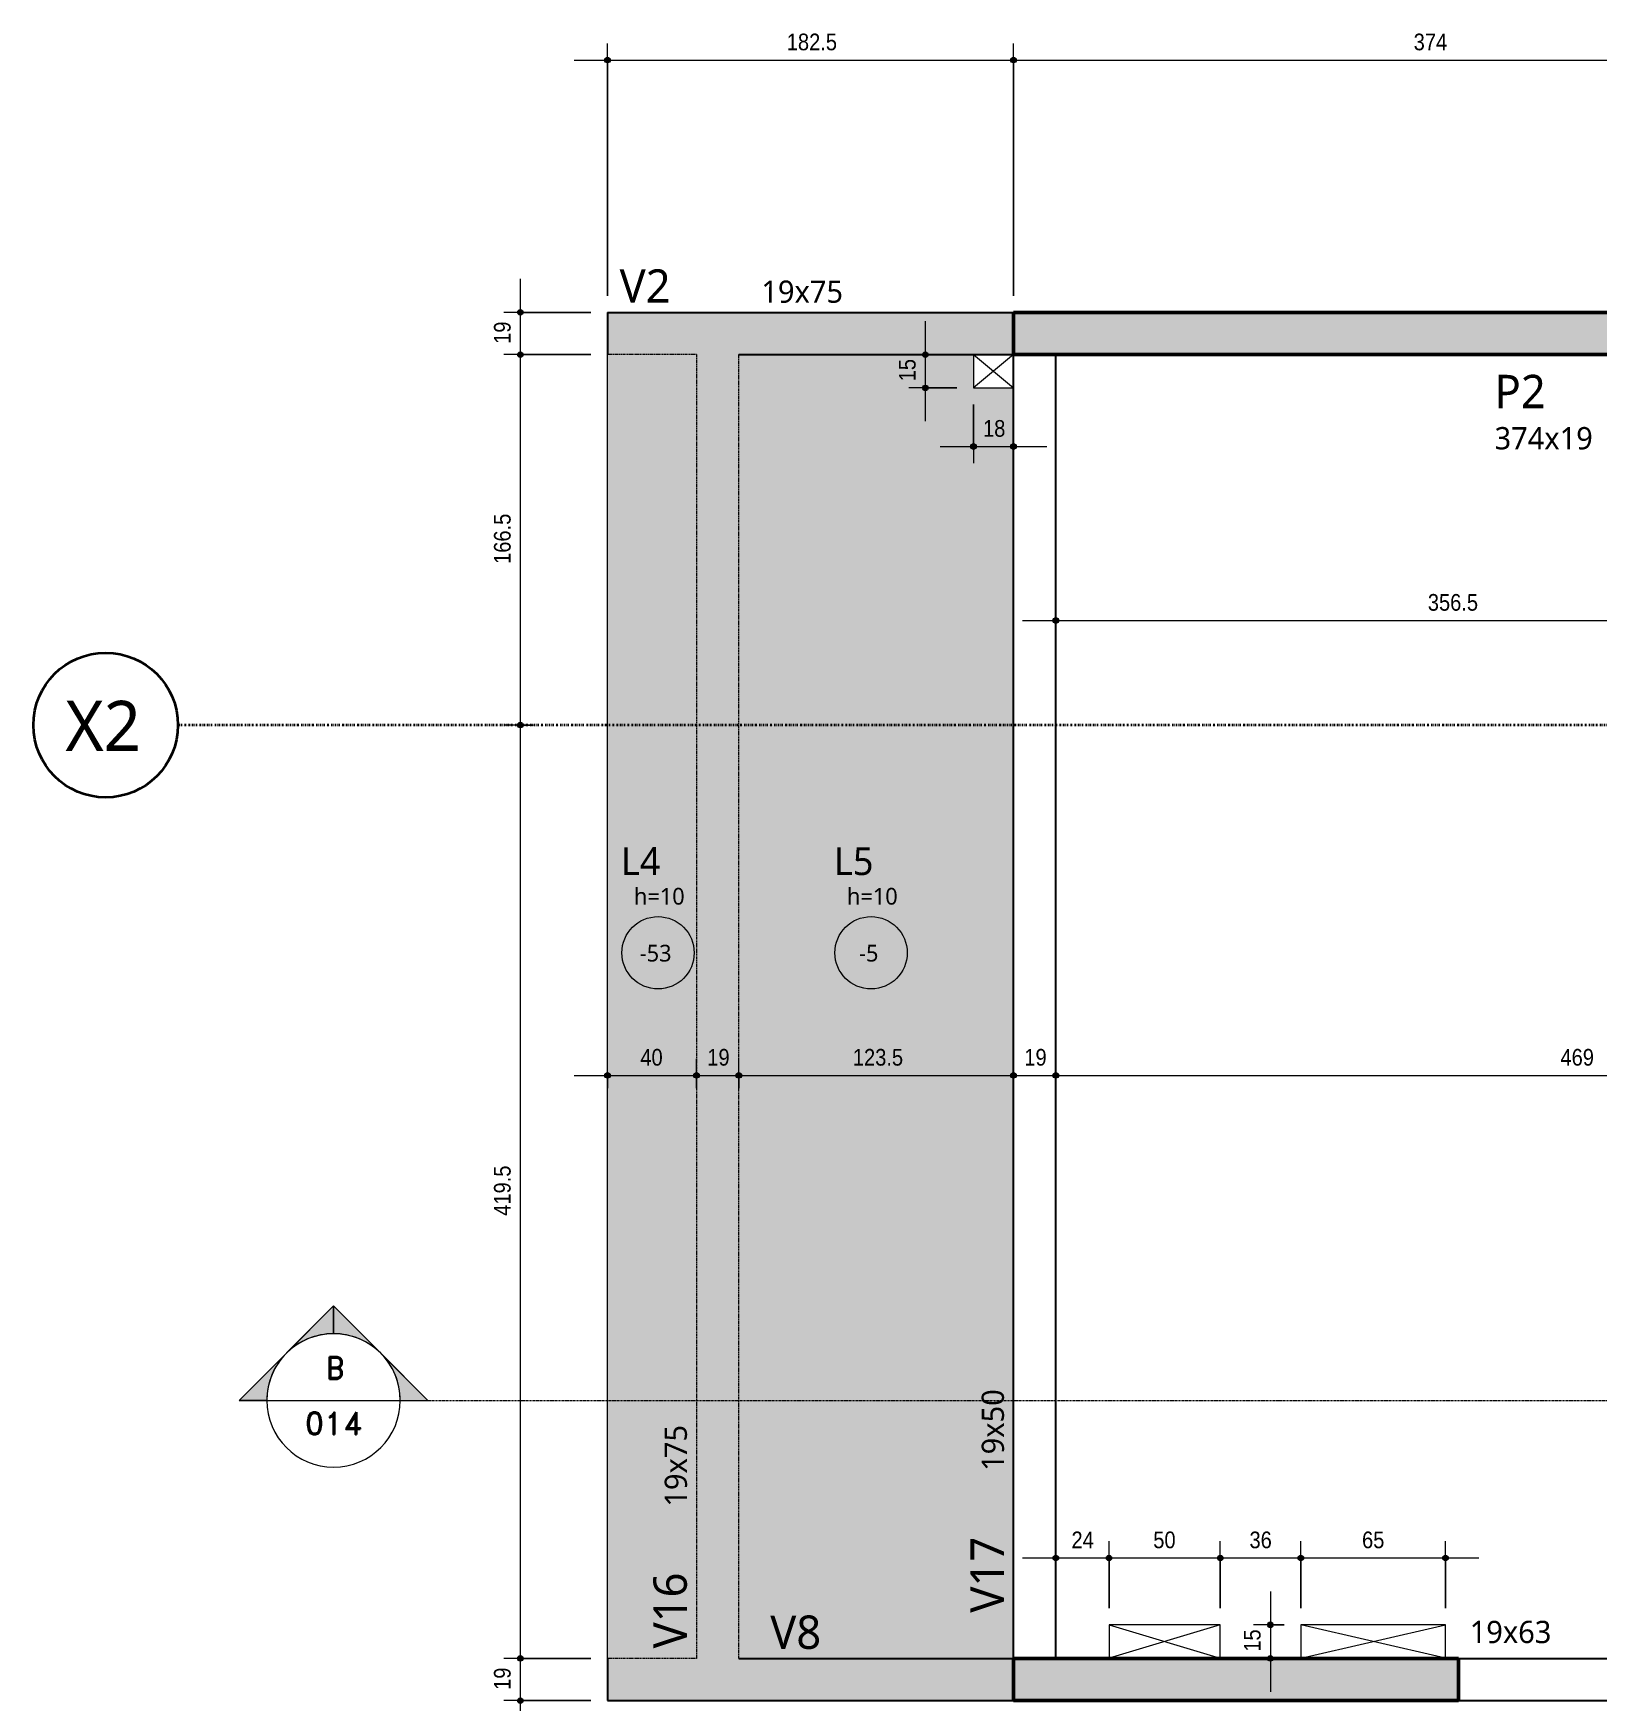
# Model space of a CAD drawing. Header units: centimetres. Extents: x -1475 to 26035, y -1239 to 84208.
# Drawn here: x 2349 to 3052, y -215 to 535 of the extents above; entities that cross this region are included whole.
import ezdxf

# ---------------------------------------------------------------- set-up
doc = ezdxf.new("R2010")
doc.units = ezdxf.units.CM
for name, pattern in [('Centro de 6 mm', [1.32, 0.6, -0.24, 0.24, -0.24]), ('Dash dot', [1.5875, 0.635, -0.47625, 0, -0.47625]), ('Hidden', [0.714375, 0.47625, -0.238125])]:
    doc.linetypes.add(name, pattern=pattern)
for name, color, linetype, lineweight in [('A-ANNO-DIMS', 7, 'Continuous', 9), ('A-ANNO-DIMS-50', 7, 'Continuous', 9), ('A-DETL', 7, 'Hidden', 18), ('A-FLOR', 7, 'Continuous', 9), ('A-FLOR-IDEN', 7, 'Continuous', 9), ('G-ANNO-SYMB', 7, 'Continuous', 9), ('S-BEAM', 7, 'Continuous', 9), ('S-BEAM-IDEN', 7, 'Continuous', 9), ('S-COLS', 7, 'Continuous', 9), ('S-COLS-IDEN', 7, 'Continuous', 9), ('S-GRID', 7, 'Continuous', 9), ('S-GRID-IDEN', 7, 'Continuous', 9)]:
    doc.layers.add(name, color=color, linetype=linetype, lineweight=lineweight)
doc.styles.add('Fira Sans', font='', dxfattribs={"width": 0.9, "height": 7.5})
doc.styles.add('Gadugi', font='gadugi.ttf', dxfattribs={"height": 15})
doc.styles.add('Gadugi_1', font='gadugi.ttf', dxfattribs={"height": 10})
doc.styles.add('Gadugi_3', font='gadugi.ttf', dxfattribs={"height": 7.5})
doc.styles.add('Gadugi_4', font='gadugi.ttf', dxfattribs={"height": 12.5})
doc.styles.add('Gadugi_5', font='gadugi.ttf', dxfattribs={"height": 22.5})
doc.styles.add('RomanD', font='romand__.ttf', dxfattribs={"height": 10})
doc.styles.get('Fira Sans').set_extended_font_data('Fira Sans')
doc.dimstyles.new('PED_R80_1_5mm_ACIMA_As_ESQ__R00', dxfattribs={"dimscale": 30.48, "dimtxt": 10.229846, "dimasz": 0.328084, "dimexe": 0.246063, "dimexo": 0.246063, "dimgap": 0.049213, "dimtad": 1, "dimdec": 1, "dimrnd": 0.5, "dimdsep": 46, "dimtxsty": 'Fira Sans', "dimblk1": 'DOTSMALL', "dimblk2": 'DOTSMALL', "dimsah": 1, "dimcen": 0.09, "dimdle": 0.492126, "dimazin": 0, "dimtfac": 1, "dimtdec": 4, "dimtix": 1, "dimtmove": 0, "dimatfit": 3, "dimfxl": 1, "dimtvp": 1, "dimtolj": 1, "dimtzin": 0, "dimarcsym": 2})

# ---------------------------------------------------------------- blocks, each defined once
blk = doc.blocks.new('PED_TAG_LAJE_R01 - TÍTULO_ESPESSURA_REBAIXO-2413107-PL200 - FORMA DO DUPLEX INFERIOR')
at = {"layer": 'A-FLOR-IDEN'}
blk.add_circle((-0.046, -0.667), 0.325, dxfattribs=at)
blk = doc.blocks.new('Corte - M_Cabeça do corte - Preenchida-2060824-PL200 - FORMA DO DUPLEX INFERIOR')
at = {"layer": 'G-ANNO-SYMB'}
h = blk.add_hatch(color=256, dxfattribs=at)
edge = h.paths.add_edge_path(flags=0)
edge.add_line((-0.6, 0.849), (-0.6, 0.6))
edge.add_arc((-0.6, 0), 0.6, 90, 135)
edge.add_line((-1.024, 0.424), (-0.6, 0.849))
h = blk.add_hatch(color=256, dxfattribs=at)
edge = h.paths.add_edge_path(flags=0)
edge.add_line((-0.6, 0.849), (-0.176, 0.424))
edge.add_arc((-0.6, 0), 0.6, 45, 90)
edge.add_line((-0.6, 0.6), (-0.6, 0.849))
h = blk.add_hatch(color=256, dxfattribs=at)
edge = h.paths.add_edge_path(flags=0)
edge.add_line((-1.449, 0), (-1.024, 0.424))
edge.add_arc((-0.6, 0), 0.6, 135, 180)
edge.add_line((-1.2, 0), (-1.449, 0))
h = blk.add_hatch(color=256, dxfattribs=at)
edge = h.paths.add_edge_path(flags=0)
edge.add_line((0.249, 0), (0, 0))
edge.add_arc((-0.6, 0), 0.6, 360, 405)
edge.add_line((-0.176, 0.424), (0.249, 0))
for p, q in [((-0.6, 0.849), (-1.449, 0)), ((-0.6, 0.849), (-1.024, 0.424)), ((-0.6, 0.849), (0.249, 0)), ((-0.6, 0.6), (-0.6, 0.849)), ((-0.6, 0.849), (-0.6, 0.6)), ((-0.176, 0.424), (-0.6, 0.849)), ((-1.024, 0.424), (-1.449, 0)), ((0.249, 0), (-0.176, 0.424)), ((-1.449, 0), (-1.2, 0)), ((0, 0), (0.249, 0)), ((-1.2, 0), (-1.449, 0)), ((0, 0), (0.249, 0))]:
    blk.add_line(p, q, dxfattribs=at)
for start, end in [(360, 180), (90, 135), (45, 90), (135, 180), (360, 45), (180, 360)]:
    blk.add_arc((-0.6, 0), 0.6, start, end, dxfattribs=at)
blk = doc.blocks.new('Eixo - X2-2173052-PL200 - FORMA DO DUPLEX INFERIOR')
at = {"layer": 'S-GRID-IDEN', "color": 114, "lineweight": 35, "true_color": 0x00b050}
blk.add_circle((0, 0), 0.65, dxfattribs=at)
blk = doc.blocks.new('DIMBLOCK12-PL200 - FORMA DO DUPLEX INFERIOR')
at = {"layer": 'A-ANNO-DIMS-50', "true_color": 0x000032}
h = blk.add_hatch(color=178, dxfattribs=at)
edge = h.paths.add_edge_path(flags=0)
edge.add_arc((2568.16, -195.75), 1.25, 0, 360)
h = blk.add_hatch(color=178, dxfattribs=at)
edge = h.paths.add_edge_path(flags=0)
edge.add_arc((2568.16, -214.75), 1.25, 0, 360)
at = {"layer": 'A-ANNO-DIMS-50', "color": 178, "true_color": 0x000032}
for p, q in [((2599.83, -195.75), (2560.66, -195.75)), ((2568.16, -229.75), (2568.16, -195.75)), ((2568.16, -195.75), (2599.83, -195.75)), ((2599.83, -214.75), (2560.66, -214.75)), ((2568.16, -214.75), (2599.83, -214.75))]:
    blk.add_line(p, q, dxfattribs=at)
for centre in [(2568.16, -195.75), (2568.16, -214.75)]:
    blk.add_circle(centre, 1.25, dxfattribs=at)
at = {"layer": 'A-ANNO-DIMS-50', "color": 0, "insert": (2556.28, -209.91), "char_height": 7.5, "width": 11.1741, "attachment_point": 1, "rotation": 90, "line_spacing_factor": 1.049215, "style": 'Fira Sans'}
blk.add_mtext('19', dxfattribs=at)
blk = doc.blocks.new('_DotSmall')
at = {"color": 0, "linetype": 'ByBlock', "const_width": 0.5}
blk.add_lwpolyline([(-0.0625, 0, 1), (0.0625, 0, 1)], format="xyb", close=True, dxfattribs=at)
blk = doc.blocks.new('DIMBLOCK13-PL200 - FORMA DO DUPLEX INFERIOR')
at = {"layer": 'A-ANNO-DIMS-50', "true_color": 0x000032}
h = blk.add_hatch(color=178, dxfattribs=at)
edge = h.paths.add_edge_path(flags=0)
edge.add_arc((2568.16, 223.75), 1.25, 0, 360)
h = blk.add_hatch(color=178, dxfattribs=at)
edge = h.paths.add_edge_path(flags=0)
edge.add_arc((2568.16, -195.75), 1.25, 0, 360)
at = {"layer": 'A-ANNO-DIMS-50', "color": 178, "true_color": 0x000032}
for p, q in [((2573.9, 223.75), (2560.66, 223.75)), ((2568.16, -195.75), (2568.16, 223.75)), ((2568.16, 223.75), (2573.9, 223.75)), ((2599.83, -195.75), (2560.66, -195.75)), ((2568.16, -195.75), (2599.83, -195.75))]:
    blk.add_line(p, q, dxfattribs=at)
for centre in [(2568.16, 223.75), (2568.16, -195.75)]:
    blk.add_circle(centre, 1.25, dxfattribs=at)
at = {"layer": 'A-ANNO-DIMS-50', "color": 0, "insert": (2556.28, 3.18), "char_height": 7.5, "width": 25.9681, "attachment_point": 1, "rotation": 90, "line_spacing_factor": 1.049215, "style": 'Fira Sans'}
blk.add_mtext('419.5', dxfattribs=at)
blk = doc.blocks.new('DIMBLOCK14-PL200 - FORMA DO DUPLEX INFERIOR')
at = {"layer": 'A-ANNO-DIMS-50', "true_color": 0x000032}
h = blk.add_hatch(color=178, dxfattribs=at)
edge = h.paths.add_edge_path(flags=0)
edge.add_arc((2568.16, 390.25), 1.25, 0, 360)
h = blk.add_hatch(color=178, dxfattribs=at)
edge = h.paths.add_edge_path(flags=0)
edge.add_arc((2568.16, 223.75), 1.25, 0, 360)
at = {"layer": 'A-ANNO-DIMS-50', "color": 178, "true_color": 0x000032}
for p, q in [((2599.83, 390.25), (2560.66, 390.25)), ((2568.16, 223.75), (2568.16, 390.25)), ((2568.16, 390.25), (2599.83, 390.25)), ((2573.9, 223.75), (2560.66, 223.75)), ((2568.16, 223.75), (2573.9, 223.75))]:
    blk.add_line(p, q, dxfattribs=at)
for centre in [(2568.16, 390.25), (2568.16, 223.75)]:
    blk.add_circle(centre, 1.25, dxfattribs=at)
at = {"layer": 'A-ANNO-DIMS-50', "color": 0, "insert": (2556.28, 296.18), "char_height": 7.5, "width": 25.9681, "attachment_point": 1, "rotation": 90, "line_spacing_factor": 1.049215, "style": 'Fira Sans'}
blk.add_mtext('166.5', dxfattribs=at)
blk = doc.blocks.new('DIMBLOCK15-PL200 - FORMA DO DUPLEX INFERIOR')
at = {"layer": 'A-ANNO-DIMS-50', "true_color": 0x000032}
h = blk.add_hatch(color=178, dxfattribs=at)
edge = h.paths.add_edge_path(flags=0)
edge.add_arc((2568.16, 409.25), 1.25, 0, 360)
h = blk.add_hatch(color=178, dxfattribs=at)
edge = h.paths.add_edge_path(flags=0)
edge.add_arc((2568.16, 390.25), 1.25, 0, 360)
at = {"layer": 'A-ANNO-DIMS-50', "color": 178, "true_color": 0x000032}
for p, q in [((2568.16, 390.25), (2568.16, 424.25)), ((2599.83, 409.25), (2560.66, 409.25)), ((2568.16, 409.25), (2599.83, 409.25)), ((2599.83, 390.25), (2560.66, 390.25)), ((2568.16, 390.25), (2599.83, 390.25))]:
    blk.add_line(p, q, dxfattribs=at)
for centre in [(2568.16, 409.25), (2568.16, 390.25)]:
    blk.add_circle(centre, 1.25, dxfattribs=at)
at = {"layer": 'A-ANNO-DIMS-50', "color": 0, "insert": (2556.28, 395.09), "char_height": 7.5, "width": 11.1741, "attachment_point": 1, "rotation": 90, "line_spacing_factor": 1.049215, "style": 'Fira Sans'}
blk.add_mtext('19', dxfattribs=at)
blk = doc.blocks.new('DIMBLOCK106-PL200 - FORMA DO DUPLEX INFERIOR')
at = {"layer": 'A-ANNO-DIMS-50', "true_color": 0x000032}
h = blk.add_hatch(color=178, dxfattribs=at)
edge = h.paths.add_edge_path(flags=0)
edge.add_arc((2607.33, 66.3), 1.25, 0, 360)
h = blk.add_hatch(color=178, dxfattribs=at)
edge = h.paths.add_edge_path(flags=0)
edge.add_arc((2647.33, 66.3), 1.25, 0, 360)
at = {"layer": 'A-ANNO-DIMS-50', "color": 178, "true_color": 0x000032}
for p, q in [((2607.33, 60.56), (2607.33, 73.8)), ((2647.33, 60.56), (2647.33, 73.8)), ((2592.33, 66.3), (2647.33, 66.3)), ((2607.33, 66.3), (2607.33, 60.56)), ((2647.33, 66.3), (2647.33, 60.56))]:
    blk.add_line(p, q, dxfattribs=at)
for centre in [(2607.33, 66.3), (2647.33, 66.3)]:
    blk.add_circle(centre, 1.25, dxfattribs=at)
at = {"layer": 'A-ANNO-DIMS-50', "color": 0, "insert": (2622.08, 78.18), "char_height": 7.5, "width": 12.5906, "attachment_point": 1, "line_spacing_factor": 1.049215, "style": 'Fira Sans'}
blk.add_mtext('40', dxfattribs=at)
blk = doc.blocks.new('DIMBLOCK107-PL200 - FORMA DO DUPLEX INFERIOR')
at = {"layer": 'A-ANNO-DIMS-50', "true_color": 0x000032}
h = blk.add_hatch(color=178, dxfattribs=at)
edge = h.paths.add_edge_path(flags=0)
edge.add_arc((2647.33, 66.3), 1.25, 0, 360)
h = blk.add_hatch(color=178, dxfattribs=at)
edge = h.paths.add_edge_path(flags=0)
edge.add_arc((2666.33, 66.3), 1.25, 0, 360)
at = {"layer": 'A-ANNO-DIMS-50', "color": 178, "true_color": 0x000032}
for p, q in [((2647.33, 60.56), (2647.33, 73.8)), ((2666.33, 60.56), (2666.33, 73.8)), ((2647.33, 66.3), (2666.33, 66.3)), ((2647.33, 66.3), (2647.33, 60.56)), ((2666.33, 66.3), (2666.33, 60.56))]:
    blk.add_line(p, q, dxfattribs=at)
for centre in [(2647.33, 66.3), (2666.33, 66.3)]:
    blk.add_circle(centre, 1.25, dxfattribs=at)
at = {"layer": 'A-ANNO-DIMS-50', "color": 0, "insert": (2652.17, 78.18), "char_height": 7.5, "width": 11.1741, "attachment_point": 1, "line_spacing_factor": 1.049215, "style": 'Fira Sans'}
blk.add_mtext('19', dxfattribs=at)
blk = doc.blocks.new('DIMBLOCK108-PL200 - FORMA DO DUPLEX INFERIOR')
at = {"layer": 'A-ANNO-DIMS-50', "true_color": 0x000032}
h = blk.add_hatch(color=178, dxfattribs=at)
edge = h.paths.add_edge_path(flags=0)
edge.add_arc((2666.33, 66.3), 1.25, 0, 360)
h = blk.add_hatch(color=178, dxfattribs=at)
edge = h.paths.add_edge_path(flags=0)
edge.add_arc((2789.83, 66.3), 1.25, 0, 360)
at = {"layer": 'A-ANNO-DIMS-50', "color": 178, "true_color": 0x000032}
for p, q in [((2666.33, 60.56), (2666.33, 73.8)), ((2789.83, 60.56), (2789.83, 73.8)), ((2666.33, 66.3), (2789.83, 66.3)), ((2666.33, 66.3), (2666.33, 60.56)), ((2789.83, 66.3), (2789.83, 60.56))]:
    blk.add_line(p, q, dxfattribs=at)
for centre in [(2666.33, 66.3), (2789.83, 66.3)]:
    blk.add_circle(centre, 1.25, dxfattribs=at)
at = {"layer": 'A-ANNO-DIMS-50', "color": 0, "insert": (2717.59, 78.18), "char_height": 7.5, "width": 25.1812, "attachment_point": 1, "line_spacing_factor": 1.049215, "style": 'Fira Sans'}
blk.add_mtext('123.5', dxfattribs=at)
blk = doc.blocks.new('DIMBLOCK109-PL200 - FORMA DO DUPLEX INFERIOR')
at = {"layer": 'A-ANNO-DIMS-50', "true_color": 0x000032}
h = blk.add_hatch(color=178, dxfattribs=at)
edge = h.paths.add_edge_path(flags=0)
edge.add_arc((2789.83, 66.3), 1.25, 0, 360)
h = blk.add_hatch(color=178, dxfattribs=at)
edge = h.paths.add_edge_path(flags=0)
edge.add_arc((2808.83, 66.3), 1.25, 0, 360)
at = {"layer": 'A-ANNO-DIMS-50', "color": 178, "true_color": 0x000032}
for p, q in [((2789.83, 60.56), (2789.83, 73.8)), ((2808.83, 60.56), (2808.83, 73.8)), ((2789.83, 66.3), (2808.83, 66.3)), ((2789.83, 66.3), (2789.83, 60.56)), ((2808.83, 66.3), (2808.83, 60.56))]:
    blk.add_line(p, q, dxfattribs=at)
for centre in [(2789.83, 66.3), (2808.83, 66.3)]:
    blk.add_circle(centre, 1.25, dxfattribs=at)
at = {"layer": 'A-ANNO-DIMS-50', "color": 0, "insert": (2794.67, 78.18), "char_height": 7.5, "width": 11.1741, "attachment_point": 1, "line_spacing_factor": 1.049215, "style": 'Fira Sans'}
blk.add_mtext('19', dxfattribs=at)
blk = doc.blocks.new('DIMBLOCK110-PL200 - FORMA DO DUPLEX INFERIOR')
at = {"layer": 'A-ANNO-DIMS-50', "true_color": 0x000032}
h = blk.add_hatch(color=178, dxfattribs=at)
edge = h.paths.add_edge_path(flags=0)
edge.add_arc((2808.83, 66.3), 1.25, 0, 360)
h = blk.add_hatch(color=178, dxfattribs=at)
edge = h.paths.add_edge_path(flags=0)
edge.add_arc((3277.83, 66.3), 1.25, 0, 360)
at = {"layer": 'A-ANNO-DIMS-50', "color": 178, "true_color": 0x000032}
for p, q in [((2808.83, 60.56), (2808.83, 73.8)), ((3277.83, 60.56), (3277.83, 73.8)), ((2808.83, 66.3), (3277.83, 66.3)), ((2808.83, 66.3), (2808.83, 60.56)), ((3277.83, 66.3), (3277.83, 60.56))]:
    blk.add_line(p, q, dxfattribs=at)
for centre in [(2808.83, 66.3), (3277.83, 66.3)]:
    blk.add_circle(centre, 1.25, dxfattribs=at)
at = {"layer": 'A-ANNO-DIMS-50', "color": 0, "insert": (3035.66, 78.18), "char_height": 7.5, "width": 18.4137, "attachment_point": 1, "line_spacing_factor": 1.049215, "style": 'Fira Sans'}
blk.add_mtext('469', dxfattribs=at)
blk = doc.blocks.new('DIMBLOCK131-PL200 - FORMA DO DUPLEX INFERIOR')
at = {"layer": 'A-ANNO-DIMS-50', "true_color": 0x000032}
h = blk.add_hatch(color=178, dxfattribs=at)
edge = h.paths.add_edge_path(flags=0)
edge.add_arc((2607.33, 522.66), 1.25, 0, 360)
h = blk.add_hatch(color=178, dxfattribs=at)
edge = h.paths.add_edge_path(flags=0)
edge.add_arc((2789.83, 522.66), 1.25, 0, 360)
at = {"layer": 'A-ANNO-DIMS-50', "color": 178, "true_color": 0x000032}
for p, q in [((2607.33, 416.75), (2607.33, 530.16)), ((2789.83, 416.75), (2789.83, 530.16)), ((2592.33, 522.66), (2789.83, 522.66)), ((2607.33, 522.66), (2607.33, 416.75)), ((2789.83, 522.66), (2789.83, 416.75))]:
    blk.add_line(p, q, dxfattribs=at)
for centre in [(2607.33, 522.66), (2789.83, 522.66)]:
    blk.add_circle(centre, 1.25, dxfattribs=at)
at = {"layer": 'A-ANNO-DIMS-50', "color": 0, "insert": (2687.89, 534.55), "char_height": 7.5, "width": 25.6533, "attachment_point": 1, "line_spacing_factor": 1.049215, "style": 'Fira Sans'}
blk.add_mtext('182.5', dxfattribs=at)
blk = doc.blocks.new('DIMBLOCK132-PL200 - FORMA DO DUPLEX INFERIOR')
at = {"layer": 'A-ANNO-DIMS-50', "true_color": 0x000032}
h = blk.add_hatch(color=178, dxfattribs=at)
edge = h.paths.add_edge_path(flags=0)
edge.add_arc((2789.83, 522.66), 1.25, 0, 360)
h = blk.add_hatch(color=178, dxfattribs=at)
edge = h.paths.add_edge_path(flags=0)
edge.add_arc((3163.83, 522.66), 1.25, 0, 360)
at = {"layer": 'A-ANNO-DIMS-50', "color": 178, "true_color": 0x000032}
for p, q in [((2789.83, 416.75), (2789.83, 530.16)), ((3163.83, 416.75), (3163.83, 530.16)), ((2789.83, 522.66), (3163.83, 522.66)), ((2789.83, 522.66), (2789.83, 416.75)), ((3163.83, 522.66), (3163.83, 416.75))]:
    blk.add_line(p, q, dxfattribs=at)
for centre in [(2789.83, 522.66), (3163.83, 522.66)]:
    blk.add_circle(centre, 1.25, dxfattribs=at)
at = {"layer": 'A-ANNO-DIMS-50', "color": 0, "insert": (2969.68, 534.55), "char_height": 7.5, "width": 17.1547, "attachment_point": 1, "line_spacing_factor": 1.049215, "style": 'Fira Sans'}
blk.add_mtext('374', dxfattribs=at)
blk = doc.blocks.new('DIMBLOCK146-PL200 - FORMA DO DUPLEX INFERIOR')
at = {"layer": 'A-ANNO-DIMS-50', "true_color": 0x000032}
h = blk.add_hatch(color=178, dxfattribs=at)
edge = h.paths.add_edge_path(flags=0)
edge.add_arc((2808.83, -150.63), 1.25, 0, 360)
h = blk.add_hatch(color=178, dxfattribs=at)
edge = h.paths.add_edge_path(flags=0)
edge.add_arc((2832.75, -150.63), 1.25, 0, 360)
at = {"layer": 'A-ANNO-DIMS-50', "color": 178, "true_color": 0x000032}
for p, q in [((2808.83, -156.36), (2808.83, -143.13)), ((2832.75, -173.18), (2832.75, -143.13)), ((2793.83, -150.63), (2832.75, -150.63)), ((2808.83, -150.63), (2808.83, -156.36)), ((2832.75, -150.63), (2832.75, -173.18))]:
    blk.add_line(p, q, dxfattribs=at)
for centre in [(2808.83, -150.63), (2832.75, -150.63)]:
    blk.add_circle(centre, 1.25, dxfattribs=at)
at = {"layer": 'A-ANNO-DIMS-50', "color": 0, "insert": (2815.87, -138.74), "char_height": 7.5, "width": 11.8037, "attachment_point": 1, "line_spacing_factor": 1.049215, "style": 'Fira Sans'}
blk.add_mtext('24', dxfattribs=at)
blk = doc.blocks.new('DIMBLOCK147-PL200 - FORMA DO DUPLEX INFERIOR')
at = {"layer": 'A-ANNO-DIMS-50', "true_color": 0x000032}
h = blk.add_hatch(color=178, dxfattribs=at)
edge = h.paths.add_edge_path(flags=0)
edge.add_arc((2832.75, -150.63), 1.25, 0, 360)
h = blk.add_hatch(color=178, dxfattribs=at)
edge = h.paths.add_edge_path(flags=0)
edge.add_arc((2882.75, -150.63), 1.25, 0, 360)
at = {"layer": 'A-ANNO-DIMS-50', "color": 178, "true_color": 0x000032}
for p, q in [((2832.75, -173.18), (2832.75, -143.13)), ((2882.75, -173.18), (2882.75, -143.13)), ((2832.75, -150.63), (2882.75, -150.63)), ((2832.75, -150.63), (2832.75, -173.18)), ((2882.75, -150.63), (2882.75, -173.18))]:
    blk.add_line(p, q, dxfattribs=at)
for centre in [(2832.75, -150.63), (2882.75, -150.63)]:
    blk.add_circle(centre, 1.25, dxfattribs=at)
at = {"layer": 'A-ANNO-DIMS-50', "color": 0, "insert": (2852.64, -138.74), "char_height": 7.5, "width": 12.2758, "attachment_point": 1, "line_spacing_factor": 1.049215, "style": 'Fira Sans'}
blk.add_mtext('50', dxfattribs=at)
blk = doc.blocks.new('DIMBLOCK148-PL200 - FORMA DO DUPLEX INFERIOR')
at = {"layer": 'A-ANNO-DIMS-50', "true_color": 0x000032}
h = blk.add_hatch(color=178, dxfattribs=at)
edge = h.paths.add_edge_path(flags=0)
edge.add_arc((2882.75, -150.63), 1.25, 0, 360)
h = blk.add_hatch(color=178, dxfattribs=at)
edge = h.paths.add_edge_path(flags=0)
edge.add_arc((2918.97, -150.63), 1.25, 0, 360)
at = {"layer": 'A-ANNO-DIMS-50', "color": 178, "true_color": 0x000032}
for p, q in [((2882.75, -173.18), (2882.75, -143.13)), ((2918.97, -173.18), (2918.97, -143.13)), ((2882.75, -150.63), (2918.97, -150.63)), ((2882.75, -150.63), (2882.75, -173.18)), ((2918.97, -150.63), (2918.97, -173.18))]:
    blk.add_line(p, q, dxfattribs=at)
for centre in [(2882.75, -150.63), (2918.97, -150.63)]:
    blk.add_circle(centre, 1.25, dxfattribs=at)
at = {"layer": 'A-ANNO-DIMS-50', "color": 0, "insert": (2895.88, -138.74), "char_height": 7.5, "width": 11.9611, "attachment_point": 1, "line_spacing_factor": 1.049215, "style": 'Fira Sans'}
blk.add_mtext('36', dxfattribs=at)
blk = doc.blocks.new('DIMBLOCK149-PL200 - FORMA DO DUPLEX INFERIOR')
at = {"layer": 'A-ANNO-DIMS-50', "true_color": 0x000032}
h = blk.add_hatch(color=178, dxfattribs=at)
edge = h.paths.add_edge_path(flags=0)
edge.add_arc((2918.97, -150.63), 1.25, 0, 360)
h = blk.add_hatch(color=178, dxfattribs=at)
edge = h.paths.add_edge_path(flags=0)
edge.add_arc((2983.97, -150.63), 1.25, 0, 360)
at = {"layer": 'A-ANNO-DIMS-50', "color": 178, "true_color": 0x000032}
for p, q in [((2918.97, -173.18), (2918.97, -143.13)), ((2983.97, -173.18), (2983.97, -143.13)), ((2918.97, -150.63), (2998.97, -150.63)), ((2918.97, -150.63), (2918.97, -173.18)), ((2983.97, -150.63), (2983.97, -173.18))]:
    blk.add_line(p, q, dxfattribs=at)
for centre in [(2918.97, -150.63), (2983.97, -150.63)]:
    blk.add_circle(centre, 1.25, dxfattribs=at)
at = {"layer": 'A-ANNO-DIMS-50', "color": 0, "insert": (2946.48, -138.74), "char_height": 7.5, "width": 11.9611, "attachment_point": 1, "line_spacing_factor": 1.049215, "style": 'Fira Sans'}
blk.add_mtext('65', dxfattribs=at)
blk = doc.blocks.new('DIMBLOCK150-PL200 - FORMA DO DUPLEX INFERIOR')
at = {"layer": 'A-ANNO-DIMS-50', "true_color": 0x000032}
h = blk.add_hatch(color=178, dxfattribs=at)
edge = h.paths.add_edge_path(flags=0)
edge.add_arc((2905.26, -180.68), 1.25, 0, 360)
h = blk.add_hatch(color=178, dxfattribs=at)
edge = h.paths.add_edge_path(flags=0)
edge.add_arc((2905.26, -195.75), 1.25, 0, 360)
at = {"layer": 'A-ANNO-DIMS-50', "color": 178, "true_color": 0x000032}
for p, q in [((2905.26, -165.68), (2905.26, -210.75)), ((2911.47, -180.68), (2897.76, -180.68)), ((2905.26, -180.68), (2911.47, -180.68)), ((2899.52, -195.75), (2912.76, -195.75)), ((2905.26, -195.75), (2899.52, -195.75))]:
    blk.add_line(p, q, dxfattribs=at)
for centre in [(2905.26, -180.68), (2905.26, -195.75)]:
    blk.add_circle(centre, 1.25, dxfattribs=at)
at = {"layer": 'A-ANNO-DIMS-50', "color": 0, "insert": (2893.37, -192.74), "char_height": 7.5, "width": 10.8594, "attachment_point": 1, "rotation": 90, "line_spacing_factor": 1.049215, "style": 'Fira Sans'}
blk.add_mtext('15', dxfattribs=at)
blk = doc.blocks.new('DIMBLOCK151-PL200 - FORMA DO DUPLEX INFERIOR')
at = {"layer": 'A-ANNO-DIMS-50', "true_color": 0x000032}
h = blk.add_hatch(color=178, dxfattribs=at)
edge = h.paths.add_edge_path(flags=0)
edge.add_arc((2750.2, 390.25), 1.25, 0, 360)
h = blk.add_hatch(color=178, dxfattribs=at)
edge = h.paths.add_edge_path(flags=0)
edge.add_arc((2750.2, 375.3), 1.25, 0, 360)
at = {"layer": 'A-ANNO-DIMS-50', "color": 178, "true_color": 0x000032}
for p, q in [((2750.2, 360.3), (2750.2, 405.25)), ((2755.93, 390.25), (2742.7, 390.25)), ((2750.2, 390.25), (2755.93, 390.25)), ((2764.33, 375.3), (2742.7, 375.3)), ((2750.2, 375.3), (2764.33, 375.3))]:
    blk.add_line(p, q, dxfattribs=at)
for centre in [(2750.2, 390.25), (2750.2, 375.3)]:
    blk.add_circle(centre, 1.25, dxfattribs=at)
at = {"layer": 'A-ANNO-DIMS-50', "color": 0, "insert": (2738.31, 378.25), "char_height": 7.5, "width": 10.8594, "attachment_point": 1, "rotation": 90, "line_spacing_factor": 1.049215, "style": 'Fira Sans'}
blk.add_mtext('15', dxfattribs=at)
blk = doc.blocks.new('DIMBLOCK152-PL200 - FORMA DO DUPLEX INFERIOR')
at = {"layer": 'A-ANNO-DIMS-50', "true_color": 0x000032}
h = blk.add_hatch(color=178, dxfattribs=at)
edge = h.paths.add_edge_path(flags=0)
edge.add_arc((2771.83, 348.95), 1.25, 0, 360)
h = blk.add_hatch(color=178, dxfattribs=at)
edge = h.paths.add_edge_path(flags=0)
edge.add_arc((2789.83, 348.95), 1.25, 0, 360)
at = {"layer": 'A-ANNO-DIMS-50', "color": 178, "true_color": 0x000032}
for p, q in [((2771.83, 367.8), (2771.83, 341.45)), ((2771.83, 348.95), (2771.83, 367.8)), ((2789.83, 343.22), (2789.83, 356.45)), ((2756.83, 348.95), (2804.83, 348.95)), ((2789.83, 348.95), (2789.83, 343.22))]:
    blk.add_line(p, q, dxfattribs=at)
for centre in [(2771.83, 348.95), (2789.83, 348.95)]:
    blk.add_circle(centre, 1.25, dxfattribs=at)
at = {"layer": 'A-ANNO-DIMS-50', "color": 0, "insert": (2776.11, 360.84), "char_height": 7.5, "width": 11.3315, "attachment_point": 1, "line_spacing_factor": 1.049215, "style": 'Fira Sans'}
blk.add_mtext('18', dxfattribs=at)
blk = doc.blocks.new('DIMBLOCK155-PL200 - FORMA DO DUPLEX INFERIOR')
at = {"layer": 'A-ANNO-DIMS-50', "true_color": 0x000032}
h = blk.add_hatch(color=178, dxfattribs=at)
edge = h.paths.add_edge_path(flags=0)
edge.add_arc((2808.83, 270.77), 1.25, 0, 360)
h = blk.add_hatch(color=178, dxfattribs=at)
edge = h.paths.add_edge_path(flags=0)
edge.add_arc((3165.28, 270.77), 1.25, 0, 360)
at = {"layer": 'A-ANNO-DIMS-50', "color": 178, "true_color": 0x000032}
for p, q in [((3165.28, 306.75), (3165.28, 263.27)), ((3165.28, 270.77), (3165.28, 306.75)), ((2808.83, 265.03), (2808.83, 278.27)), ((2793.83, 270.77), (3165.28, 270.77)), ((2808.83, 270.77), (2808.83, 265.03))]:
    blk.add_line(p, q, dxfattribs=at)
for centre in [(2808.83, 270.77), (3165.28, 270.77)]:
    blk.add_circle(centre, 1.25, dxfattribs=at)
at = {"layer": 'A-ANNO-DIMS-50', "color": 0, "insert": (2976.04, 282.65), "char_height": 7.5, "width": 26.4402, "attachment_point": 1, "line_spacing_factor": 1.049215, "style": 'Fira Sans'}
blk.add_mtext('356.5', dxfattribs=at)

msp = doc.modelspace()

# ---------------------------------------------------------------- hatches: boundary and pattern name
at = {"layer": 'A-DETL', "linetype": 'Continuous', "true_color": 0xccffcc}
msp.add_hatch(color=254, dxfattribs=at).paths.add_polyline_path([(2666.33, -195.75), (2666.33, 390.25), (2647.33, 390.25), (2647.33, -195.75)], flags=0)
at = {"layer": 'A-FLOR', "lineweight": 18, "true_color": 0xe6b8b7}
msp.add_hatch(color=9, dxfattribs=at).paths.add_polyline_path([(2647.33, -195.75), (2647.33, 390.25), (2607.33, 390.25), (2607.33, -195.75)], flags=0)
at = {"layer": 'A-FLOR', "lineweight": 18, "true_color": 0xd9d9d9}
msp.add_hatch(color=254, dxfattribs=at).paths.add_polyline_path([(2789.83, -195.75), (2789.83, 375.3), (2771.83, 375.3), (2771.83, 390.25), (2666.33, 390.25), (2666.33, -195.75)], flags=0)
at = {"layer": 'S-BEAM', "true_color": 0xccffcc}
for points in [[(2789.83, 390.25), (2789.83, 409.25), (2607.33, 409.25), (2607.33, 390.25), (2666.33, 390.25)], [(2789.83, -214.75), (2789.83, -195.75), (2607.33, -195.75), (2607.33, -214.75)]]:
    msp.add_hatch(color=254, dxfattribs=at).paths.add_polyline_path(points, flags=0)
at = {"layer": 'S-COLS', "true_color": 0x808080}
for points in [[(2789.83, 390.25), (3163.83, 390.25), (3163.83, 409.25), (2789.83, 409.25)], [(2989.83, -214.75), (2989.83, -195.75), (2789.83, -195.75), (2789.83, -214.75), (2865.06, -214.75)]]:
    msp.add_hatch(color=8, dxfattribs=at).paths.add_polyline_path(points, flags=0)

# ---------------------------------------------------------------- linework, layer by layer
at = {"lineweight": 18}
for p, q in [((2789.83, 390.25), (2771.83, 375.3)), ((2771.83, 390.25), (2789.83, 375.3)), ((2882.74, -180.68), (2832.77, -195.67)), ((2832.77, -180.68), (2882.74, -195.67)), ((2983.95, -195.67), (2918.99, -180.68)), ((2918.99, -195.67), (2983.95, -180.68))]:
    msp.add_line(p, q, dxfattribs=at)
at = {"layer": 'A-DETL'}
for p, q in [((2647.33, 390.25), (2607.33, 390.25)), ((2647.33, 390.25), (2647.33, -195.75)), ((2666.33, -195.75), (2666.33, 390.25)), ((2666.33, -195.75), (2666.33, 390.25)), ((2647.33, -195.75), (2607.33, -195.75))]:
    msp.add_line(p, q, dxfattribs=at)
at = {"layer": 'A-FLOR', "lineweight": 18}
for p, q in [((2607.33, -195.75), (2607.33, 390.25)), ((2771.83, 390.25), (2771.83, 375.3)), ((2771.83, 375.3), (2789.83, 375.3)), ((2882.75, -180.68), (2832.75, -180.68)), ((2832.75, -180.68), (2832.75, -195.68)), ((2882.75, -195.68), (2882.75, -180.68)), ((2983.97, -180.68), (2918.97, -180.68)), ((2918.97, -180.68), (2918.97, -195.68)), ((2983.97, -195.68), (2983.97, -180.68)), ((2832.75, -195.68), (2882.75, -195.68)), ((2918.97, -195.68), (2983.97, -195.68))]:
    msp.add_line(p, q, dxfattribs=at)
at = {"layer": 'G-ANNO-SYMB'}
msp.add_line((2454.17, -79.8), (2514.17, -79.8), dxfattribs=at)
at = {"layer": 'G-ANNO-SYMB', "linetype": 'Centro de 6 mm'}
msp.add_line((2514.17, -79.8), (6018.19, -79.8), dxfattribs=at)
at = {"layer": 'S-BEAM', "lineweight": 25}
for p, q in [((2607.33, 409.25), (2607.33, 390.25)), ((2607.33, 409.25), (2789.83, 409.25)), ((2666.33, 390.25), (2789.83, 390.25)), ((2789.83, -195.75), (2789.83, 390.25)), ((2808.83, -195.75), (2808.83, 390.25)), ((2607.33, -195.75), (2607.33, -214.75)), ((2666.33, -195.75), (2789.83, -195.75)), ((2989.83, -195.75), (3083.83, -195.75)), ((2607.33, -214.75), (2789.83, -214.75)), ((2989.83, -214.75), (3083.83, -214.75))]:
    msp.add_line(p, q, dxfattribs=at)
at = {"layer": 'S-COLS', "lineweight": 50}
for p, q in [((2789.83, 390.25), (2789.83, 409.25)), ((2789.83, 409.25), (3163.83, 409.25)), ((3163.83, 390.25), (2789.83, 390.25)), ((2789.83, -214.75), (2789.83, -195.75)), ((2789.83, -195.75), (2989.83, -195.75)), ((2989.83, -195.75), (2989.83, -214.75)), ((2989.83, -214.75), (2789.83, -214.75))]:
    msp.add_line(p, q, dxfattribs=at)
at = {"layer": 'S-GRID', "color": 114, "linetype": 'Dash dot', "lineweight": 35, "true_color": 0x00b050}
msp.add_line((6067.94, 223.75), (2414.24, 223.75), dxfattribs=at)

# ---------------------------------------------------------------- block references
at = {"layer": 'A-FLOR-IDEN', "xscale": 49.99999999999998, "yscale": 49.99999999999998, "zscale": 49.99999999999998}
for p in [(2632.33, 154.75), (2728.08, 154.75)]:
    msp.add_blockref('PED_TAG_LAJE_R01 - TÍTULO_ESPESSURA_REBAIXO-2413107-PL200 - FORMA DO DUPLEX INFERIOR', p, dxfattribs=at)
at = {"layer": 'G-ANNO-SYMB', "xscale": 49.99999999999998, "yscale": 49.99999999999998, "zscale": 49.99999999999998}
msp.add_blockref('Corte - M_Cabeça do corte - Preenchida-2060824-PL200 - FORMA DO DUPLEX INFERIOR', (2514.17, -79.8), dxfattribs=at)
at = {"layer": 'S-GRID-IDEN', "color": 114, "true_color": 0x00b050, "xscale": 49.99999999999998, "yscale": 49.99999999999998, "zscale": 49.99999999999998, "rotation": 90}
msp.add_blockref('Eixo - X2-2173052-PL200 - FORMA DO DUPLEX INFERIOR', (2381.74, 223.75), dxfattribs=at)

# ---------------------------------------------------------------- texts
at = {"layer": 'A-FLOR-IDEN', "attachment_point": 1}
for s, insert, char_height, width, style in [('L4', (2613.31, 168.84), 12.5, 21.6456, 'Gadugi_4'), ('L5', (2709.06, 168.84), 12.5, 21.6456, 'Gadugi_4'), ('h=10', (2619.2, 150.55), 7.5, 29.6624, 'Gadugi_3'), ('h=10', (2714.95, 150.55), 7.5, 29.6624, 'Gadugi_3'), ('-53', (2621.79, 124.99), 7.5, 18.8397, 'Gadugi_3'), ('-5', (2720.37, 124.99), 7.5, 12.0253, 'Gadugi_3')]:
    msp.add_mtext(s, dxfattribs=dict(at, insert=insert, char_height=char_height, width=width, style=style))
at = {"layer": 'G-ANNO-SYMB', "char_height": 10, "attachment_point": 1, "style": 'RomanD'}
for s, insert, width in [('B', (2480.61, -60.18), 11.2236), ('014', (2471.36, -85.13), 33.6709)]:
    msp.add_mtext(s, dxfattribs=dict(at, insert=insert, width=width))
at = {"layer": 'S-BEAM-IDEN', "attachment_point": 1}
for s, insert, char_height, width, style in [('V2', (2612.78, 428.6), 15, 30.0633, 'Gadugi'), ('19x75', (2676.48, 423.57), 10, 44.8945, 'Gadugi_1'), ('V8', (2680.47, -176.48), 15, 30.0633, 'Gadugi'), ('19x63', (2994.88, -178.87), 10, 44.8945, 'Gadugi_1')]:
    msp.add_mtext(s, dxfattribs=dict(at, insert=insert, char_height=char_height, width=width, style=style))
at = {"layer": 'S-BEAM-IDEN', "attachment_point": 1, "rotation": 90}
for s, insert, char_height, width, style in [('19x50', (2775.51, -111.48), 10, 44.8945, 'Gadugi_1'), ('19x75', (2633.01, -127.54), 10, 44.8945, 'Gadugi_1'), ('V17', (2770.48, -175.19), 15, 44.0928, 'Gadugi'), ('V16', (2627.98, -191.25), 15, 44.0928, 'Gadugi')]:
    msp.add_mtext(s, dxfattribs=dict(at, insert=insert, char_height=char_height, width=width, style=style))
at = {"layer": 'S-COLS-IDEN', "attachment_point": 1}
for s, insert, char_height, width, style in [('P2', (3006.05, 381.18), 15, 28.4599, 'Gadugi'), ('374x19', (3006.05, 357.69), 10, 54.1139, 'Gadugi_1')]:
    msp.add_mtext(s, dxfattribs=dict(at, insert=insert, char_height=char_height, width=width, style=style))
at = {"layer": 'S-GRID-IDEN', "color": 114, "true_color": 0x00b050, "insert": (2363.67, 234.66), "char_height": 22.5, "width": 43.692, "attachment_point": 1, "style": 'Gadugi_5'}
msp.add_mtext('X2', dxfattribs=at)

# ---------------------------------------------------------------- dimensions: what is measured, and where the dimension line sits
at = {"layer": 'A-ANNO-DIMS', "color": 178, "true_color": 0x000032}
for base, p1, p2, override, picture, middle in [((2789.83, 522.66), (2607.33, 409.25), (2789.83, 409.25), {"dimpost": '<>', "dimfxl": 182.5}, 'DIMBLOCK131-PL200 - FORMA DO DUPLEX INFERIOR', (2698.58, 527.98)), ((3163.83, 522.66), (2789.83, 409.25), (3163.83, 409.25), {"dimpost": '<>', "dimfxl": 374}, 'DIMBLOCK132-PL200 - FORMA DO DUPLEX INFERIOR', (2976.83, 527.98)), ((2789.83, 348.95), (2771.83, 375.3), (2789.83, 350.72), {"dimpost": '<>', "dimfxl": 30.468442}, 'DIMBLOCK152-PL200 - FORMA DO DUPLEX INFERIOR', (2780.83, 354.27)), ((3165.2778, 270.7658), (2808.83, 272.5336), (3165.2778, 314.2504), {"dimpost": '<>', "dimfxl": 358.880609}, 'DIMBLOCK155-PL200 - FORMA DO DUPLEX INFERIOR', (2987.0539, 276.0811)), ((2647.33, 66.3), (2607.33, 68.06), (2647.33, 68.06), {"dimpost": '<>', "dimfxl": 40}, 'DIMBLOCK106-PL200 - FORMA DO DUPLEX INFERIOR', (2627.33, 71.61)), ((2666.33, 66.3), (2647.33, 68.06), (2666.33, 68.06), {"dimpost": '<>', "dimfxl": 19}, 'DIMBLOCK107-PL200 - FORMA DO DUPLEX INFERIOR', (2656.83, 71.67)), ((2789.83, 66.3), (2666.33, 68.06), (2789.83, 68.06), {"dimpost": '<>', "dimfxl": 123.5}, 'DIMBLOCK108-PL200 - FORMA DO DUPLEX INFERIOR', (2728.08, 71.61)), ((2808.83, 66.3), (2789.83, 68.06), (2808.83, 68.06), {"dimpost": '<>', "dimfxl": 19}, 'DIMBLOCK109-PL200 - FORMA DO DUPLEX INFERIOR', (2799.33, 71.67)), ((3277.83, 66.3), (2808.83, 68.06), (3277.83, 68.06), {"dimpost": '<>', "dimfxl": 468.999978}, 'DIMBLOCK110-PL200 - FORMA DO DUPLEX INFERIOR', (3043.33, 71.67)), ((2832.75, -150.63), (2808.83, -148.86), (2832.75, -180.68), {"dimpost": '<>', "dimfxl": 39.809967}, 'DIMBLOCK146-PL200 - FORMA DO DUPLEX INFERIOR', (2820.79, -145.38)), ((2882.75, -150.63), (2832.75, -180.68), (2882.75, -180.68), {"dimpost": '<>', "dimfxl": 50.000063}, 'DIMBLOCK147-PL200 - FORMA DO DUPLEX INFERIOR', (2857.75, -145.31)), ((2918.97, -150.63), (2882.75, -180.68), (2918.97, -180.68), {"dimpost": '<>', "dimfxl": 36.212613}, 'DIMBLOCK148-PL200 - FORMA DO DUPLEX INFERIOR', (2900.86, -145.31)), ((2983.97, -150.63), (2918.97, -180.68), (2983.97, -180.68), {"dimpost": '<>', "dimfxl": 65.000082}, 'DIMBLOCK149-PL200 - FORMA DO DUPLEX INFERIOR', (2951.47, -145.31))]:
    dim = msp.add_linear_dim(base=base, p1=p1, p2=p2, dimstyle='PED_R80_1_5mm_ACIMA_As_ESQ__R00', override=override, dxfattribs=at)
    dim.commit()
    dim.dimension.update_dxf_attribs({"geometry": picture, "text_midpoint": middle})
for base, p1, p2, override, picture, middle in [((2568.16, 409.25), (2607.33, 390.25), (2607.33, 409.25), {"dimpost": '<>', "dimfxl": 19}, 'DIMBLOCK15-PL200 - FORMA DO DUPLEX INFERIOR', (2562.79, 399.75)), ((2750.1985, 390.25), (2771.8285, 375.3038), (2748.4307, 390.25), {"dimpost": '<>', "dimfxl": 27.764082}, 'DIMBLOCK151-PL200 - FORMA DO DUPLEX INFERIOR', (2744.8832, 382.7769)), ((2568.16, 390.25), (2566.4, 223.75), (2607.33, 390.25), {"dimpost": '<>', "dimfxl": 171.458215}, 'DIMBLOCK14-PL200 - FORMA DO DUPLEX INFERIOR', (2562.85, 307)), ((2568.16, 223.75), (2607.33, -195.75), (2566.4, 223.75), {"dimpost": '<>', "dimfxl": 421.492486}, 'DIMBLOCK13-PL200 - FORMA DO DUPLEX INFERIOR', (2562.79, 14)), ((2905.26, -195.75), (2918.97, -180.68), (2907.02, -195.75), {"dimpost": '<>', "dimfxl": 19.228352}, 'DIMBLOCK150-PL200 - FORMA DO DUPLEX INFERIOR', (2899.94, -188.21)), ((2568.16, -195.75), (2607.33, -214.75), (2607.33, -195.75), {"dimpost": '<>', "dimfxl": 19}, 'DIMBLOCK12-PL200 - FORMA DO DUPLEX INFERIOR', (2562.79, -205.25))]:
    dim = msp.add_linear_dim(base=base, p1=p1, p2=p2, angle=90, dimstyle='PED_R80_1_5mm_ACIMA_As_ESQ__R00', override=override, dxfattribs=at)
    dim.commit()
    dim.dimension.update_dxf_attribs({"geometry": picture, "text_midpoint": middle})

doc.saveas('drawing.dxf')
